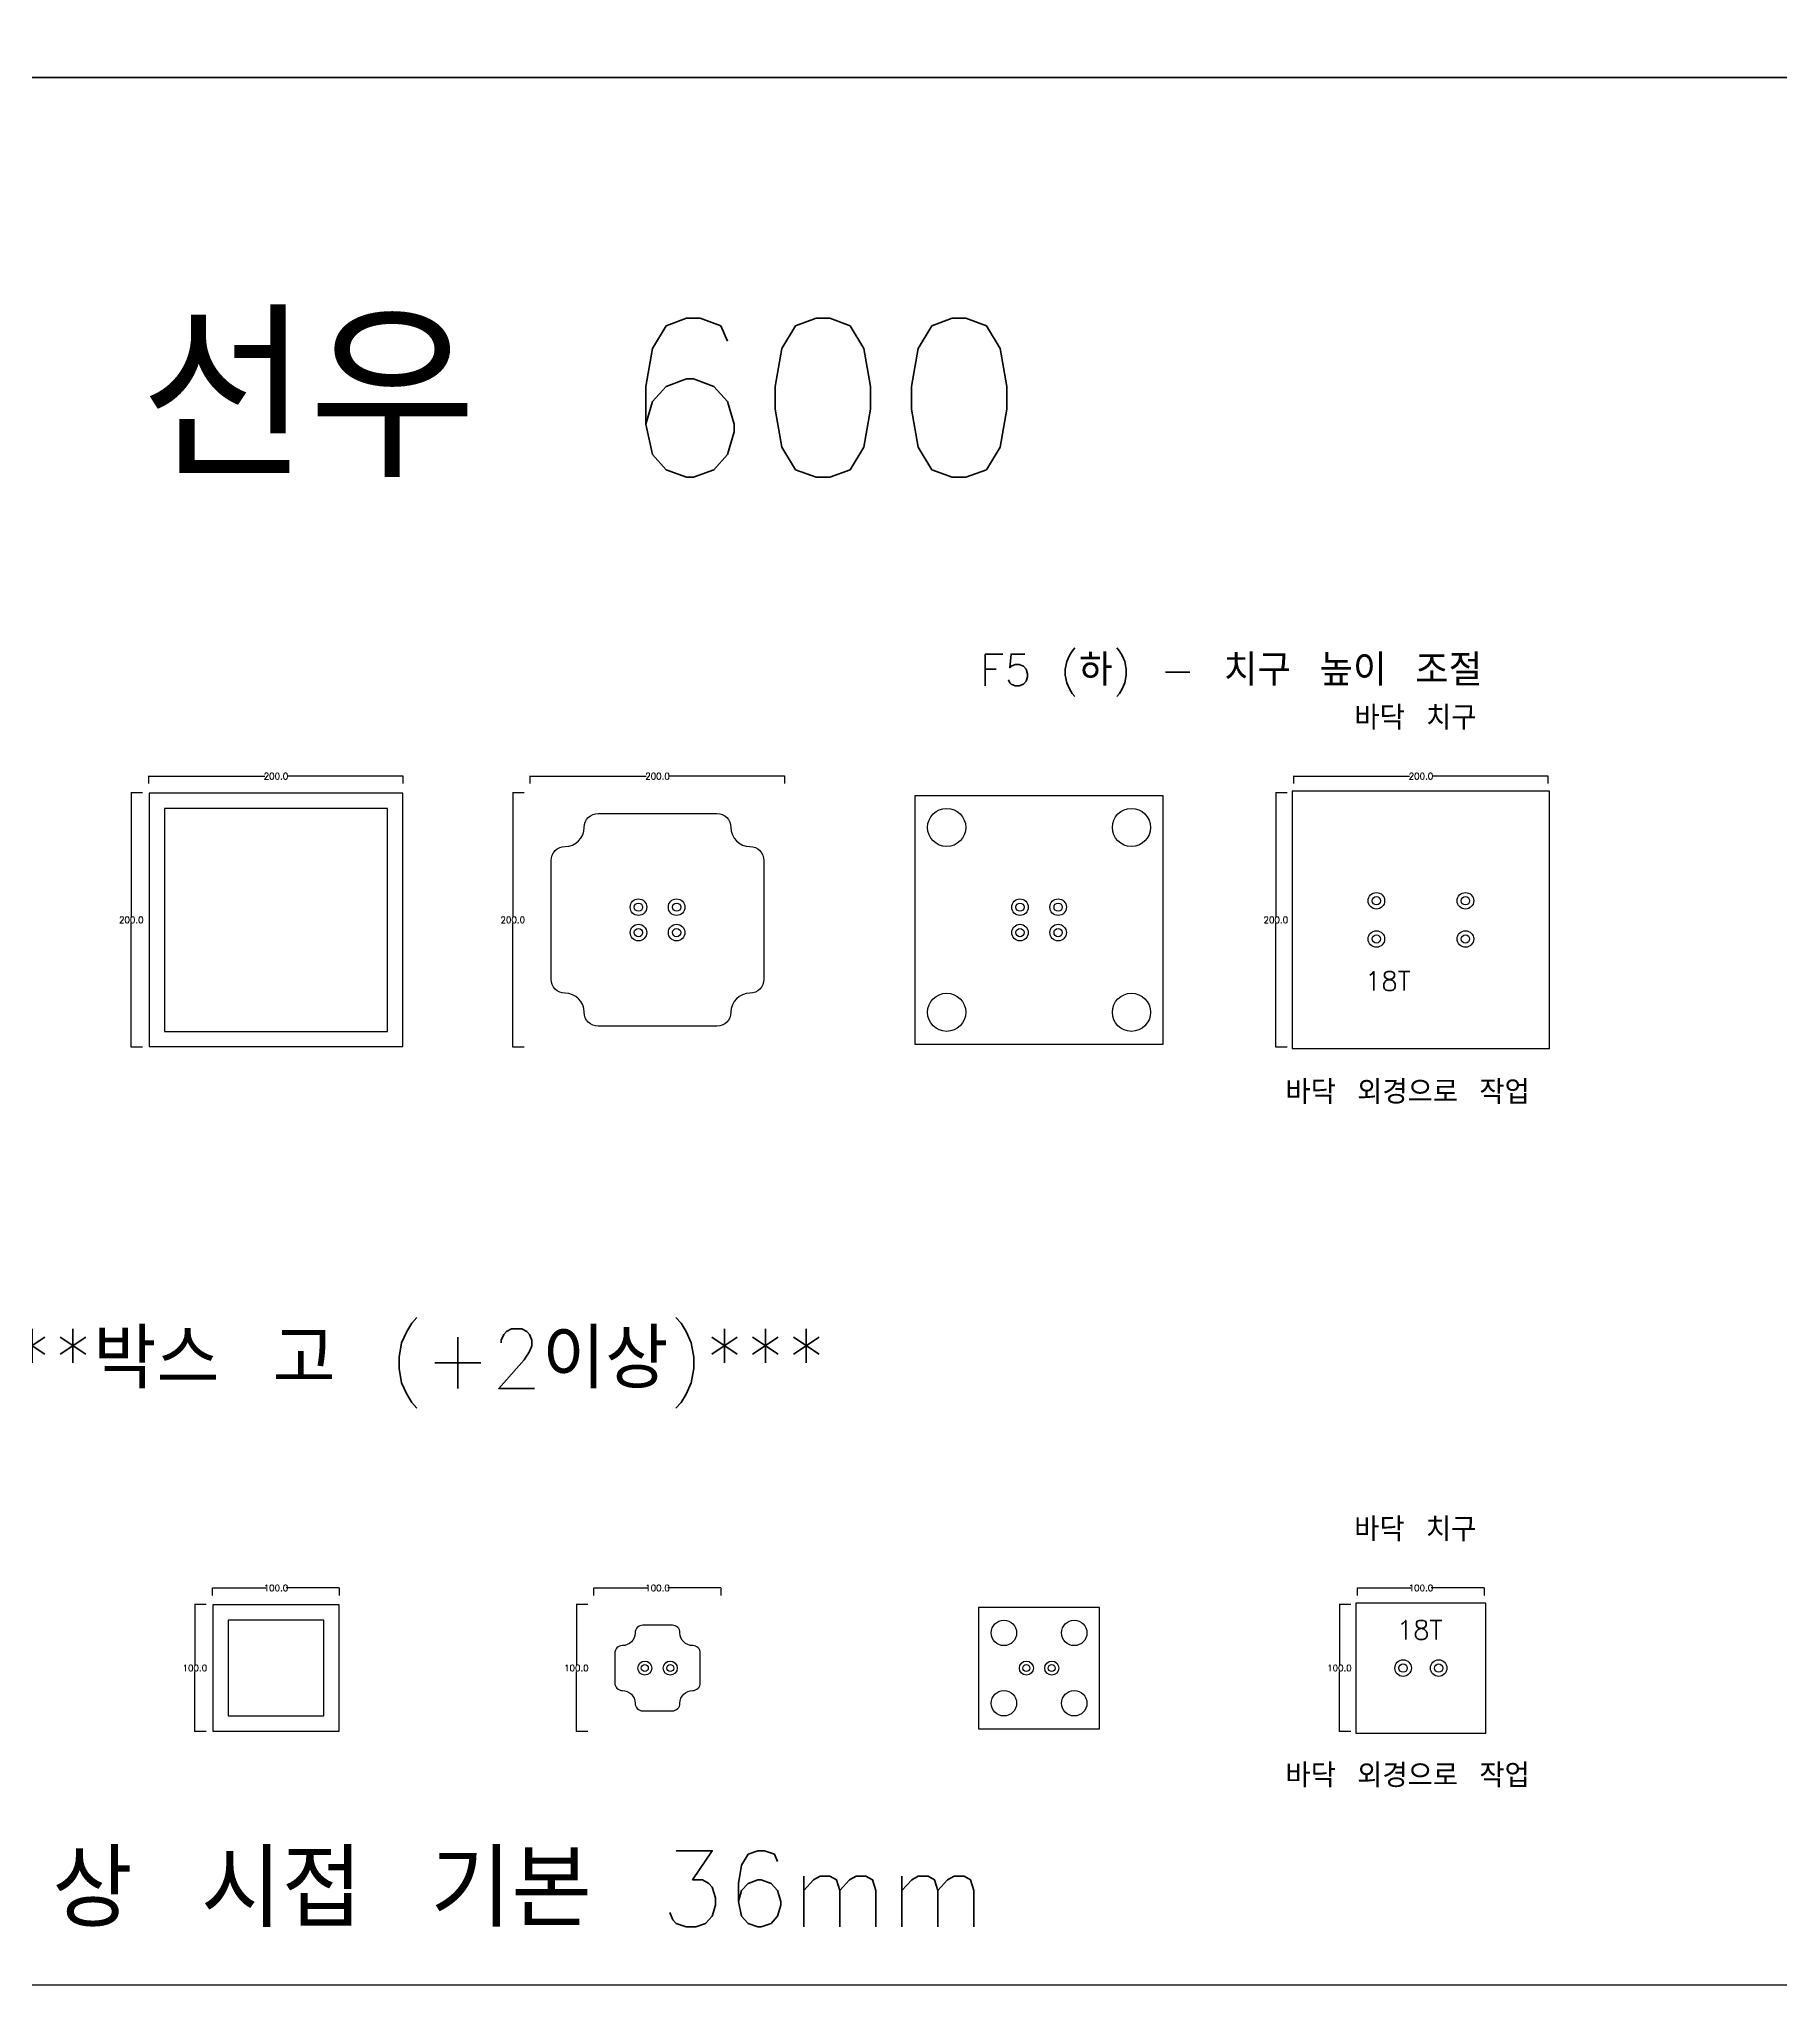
# Model space of a CAD drawing. Header units: millimetres. Extents: x 13291 to 28291, y 200 to 6643.
# Drawn here: x 17300 to 18669, y 200 to 1730 of the extents above; entities that cross this region are included whole.
import ezdxf

# ---------------------------------------------------------------- set-up
doc = ezdxf.new("R2010")
doc.units = ezdxf.units.MM
for name, color, linetype in [('TEXT', 3, 'Continuous'), ('볼트 구멍', 7, 'Continuous'), ('치구', 7, 'Continuous'), ('치수', 7, 'Continuous')]:
    doc.layers.add(name, color=color, linetype=linetype)
doc.styles.get("Standard").update_dxf_attribs({"font": 'txt.shx', "bigfont": 'whgtxt.shx'})
doc.dimstyles.get("Standard").update_dxf_attribs({"dimtxt": 7, "dimasz": 0.18, "dimexe": 0.18, "dimexo": 0.0625, "dimgap": 0.09, "dimtad": 0, "dimtih": 1, "dimtoh": 1, "dimdec": 1, "dimzin": 0, "dimdsep": 46, "dimtxsty": 'Standard', "dimcen": 0.09, "dimadec": 0, "dimazin": 0, "dimtfac": 1, "dimtdec": 1, "dimtofl": 0, "dimtmove": 0, "dimatfit": 3, "dimfxl": 0, "dimtolj": 1, "dimtzin": 0, "dimarcsym": 0})

# ---------------------------------------------------------------- blocks, each defined once
blk = doc.blocks.new('*D258')
at = {"layer": 'Defpoints', "color": 0, "linetype": 'Continuous'}
for p in [(18336.8, 506.1), (18436.8, 512), (18436.8, 506.1)]:
    blk.add_point(p, dxfattribs=at)
at = {"layer": '치수', "color": 0, "linetype": 'Continuous', "lineweight": -2}
for p, q in [((18336.8, 506.1), (18336.8, 512.1)), ((18336.9, 512), (18378.8, 512)), ((18436.6, 512), (18394.8, 512)), ((18436.8, 506.1), (18436.8, 512.1))]:
    blk.add_line(p, q, dxfattribs=at)
at = {"layer": '치수', "color": 0, "linetype": 'Continuous'}
for points in [[(18336.9, 512), (18336.9, 511.9), (18336.8, 512)], [(18436.6, 512), (18436.6, 511.9), (18436.8, 512)]]:
    blk.add_solid(points, dxfattribs=at)
at = {"layer": '치수', "color": 0, "linetype": 'Continuous', "insert": (18386.8, 512), "char_height": 5, "attachment_point": 5}
blk.add_mtext('\\A1;100.0', dxfattribs=at)
blk = doc.blocks.new('*D259')
at = {"layer": 'Defpoints', "color": 0, "linetype": 'Continuous'}
for p in [(17736.5, 506.1), (17836.5, 512), (17836.5, 506.1)]:
    blk.add_point(p, dxfattribs=at)
at = {"layer": '치수', "color": 0, "linetype": 'Continuous', "lineweight": -2}
for p, q in [((17736.5, 506.1), (17736.5, 512.1)), ((17736.7, 512), (17778.5, 512)), ((17836.3, 512), (17794.5, 512)), ((17836.5, 506.1), (17836.5, 512.1))]:
    blk.add_line(p, q, dxfattribs=at)
at = {"layer": '치수', "color": 0, "linetype": 'Continuous'}
for points in [[(17736.7, 512), (17736.7, 511.9), (17736.5, 512)], [(17836.3, 512), (17836.3, 511.9), (17836.5, 512)]]:
    blk.add_solid(points, dxfattribs=at)
at = {"layer": '치수', "color": 0, "linetype": 'Continuous', "insert": (17786.5, 512), "char_height": 5, "attachment_point": 5}
blk.add_mtext('\\A1;100.0', dxfattribs=at)
blk = doc.blocks.new('*D260')
at = {"layer": 'Defpoints', "color": 0, "linetype": 'Continuous'}
for p in [(17436.5, 506.1), (17536.5, 512), (17536.5, 506.1)]:
    blk.add_point(p, dxfattribs=at)
at = {"layer": '치수', "color": 0, "linetype": 'Continuous', "lineweight": -2}
for p, q in [((17436.5, 506.1), (17436.5, 512.1)), ((17436.7, 512), (17478.5, 512)), ((17536.3, 512), (17494.5, 512)), ((17536.5, 506.1), (17536.5, 512.1))]:
    blk.add_line(p, q, dxfattribs=at)
at = {"layer": '치수', "color": 0, "linetype": 'Continuous'}
for points in [[(17436.7, 512), (17436.7, 511.9), (17436.5, 512)], [(17536.3, 512), (17536.3, 511.9), (17536.5, 512)]]:
    blk.add_solid(points, dxfattribs=at)
at = {"layer": '치수', "color": 0, "linetype": 'Continuous', "insert": (17486.5, 512), "char_height": 5, "attachment_point": 5}
blk.add_mtext('\\A1;100.0', dxfattribs=at)
blk = doc.blocks.new('*D267')
at = {"layer": 'Defpoints', "color": 0, "linetype": 'Continuous'}
for p in [(17431.6, 499), (17422.7, 399), (17431.6, 399)]:
    blk.add_point(p, dxfattribs=at)
at = {"layer": '치수', "color": 0, "linetype": 'Continuous', "lineweight": -2}
for p, q in [((17431.6, 499), (17422.5, 499)), ((17422.7, 498.8), (17422.7, 451.6)), ((17422.7, 399.1), (17422.7, 446.4)), ((17431.6, 399), (17422.5, 399))]:
    blk.add_line(p, q, dxfattribs=at)
at = {"layer": '치수', "color": 0, "linetype": 'Continuous'}
for points in [[(17422.7, 498.8), (17422.8, 498.8), (17422.7, 499)], [(17422.7, 399.1), (17422.8, 399.1), (17422.7, 399)]]:
    blk.add_solid(points, dxfattribs=at)
at = {"layer": '치수', "color": 0, "linetype": 'Continuous', "insert": (17422.7, 449), "char_height": 5, "attachment_point": 5}
blk.add_mtext('\\A1;100.0', dxfattribs=at)
blk = doc.blocks.new('*D286')
at = {"layer": 'Defpoints', "color": 0, "linetype": 'Continuous'}
for p in [(17731.6, 499), (17722.7, 399), (17731.6, 399)]:
    blk.add_point(p, dxfattribs=at)
at = {"layer": '치수', "color": 0, "linetype": 'Continuous', "lineweight": -2}
for p, q in [((17731.6, 499), (17722.5, 499)), ((17722.7, 498.8), (17722.7, 451.6)), ((17722.7, 399.1), (17722.7, 446.4)), ((17731.6, 399), (17722.5, 399))]:
    blk.add_line(p, q, dxfattribs=at)
at = {"layer": '치수', "color": 0, "linetype": 'Continuous'}
for points in [[(17722.7, 498.8), (17722.8, 498.8), (17722.7, 499)], [(17722.7, 399.1), (17722.8, 399.1), (17722.7, 399)]]:
    blk.add_solid(points, dxfattribs=at)
at = {"layer": '치수', "color": 0, "linetype": 'Continuous', "insert": (17722.7, 449), "char_height": 5, "attachment_point": 5}
blk.add_mtext('\\A1;100.0', dxfattribs=at)
blk = doc.blocks.new('*D303')
at = {"layer": 'Defpoints', "color": 0, "linetype": 'Continuous'}
for p in [(18331.6, 499), (18322.7, 399), (18331.6, 399)]:
    blk.add_point(p, dxfattribs=at)
at = {"layer": '치수', "color": 0, "linetype": 'Continuous', "lineweight": -2}
for p, q in [((18331.6, 499), (18322.5, 499)), ((18322.7, 498.8), (18322.7, 451.6)), ((18322.7, 399.1), (18322.7, 446.4)), ((18331.6, 399), (18322.5, 399))]:
    blk.add_line(p, q, dxfattribs=at)
at = {"layer": '치수', "color": 0, "linetype": 'Continuous'}
for points in [[(18322.7, 498.8), (18322.8, 498.8), (18322.7, 499)], [(18322.7, 399.1), (18322.8, 399.1), (18322.7, 399)]]:
    blk.add_solid(points, dxfattribs=at)
at = {"layer": '치수', "color": 0, "linetype": 'Continuous', "insert": (18322.7, 449), "char_height": 5, "attachment_point": 5}
blk.add_mtext('\\A1;100.0', dxfattribs=at)
blk = doc.blocks.new('*D322')
at = {"layer": 'Defpoints', "color": 0, "linetype": 'Continuous'}
for p in [(17586.5, 1150.3), (17386.5, 1144.4), (17586.5, 1144.4)]:
    blk.add_point(p, dxfattribs=at)
at = {"layer": '치수', "color": 0, "linetype": 'Continuous', "lineweight": -2}
for p, q in [((17386.5, 1144.5), (17386.5, 1150.5)), ((17386.7, 1150.3), (17477.7, 1150.3)), ((17586.3, 1150.3), (17495.4, 1150.3)), ((17586.5, 1144.5), (17586.5, 1150.5))]:
    blk.add_line(p, q, dxfattribs=at)
at = {"layer": '치수', "color": 0, "linetype": 'Continuous'}
for points in [[(17386.7, 1150.3), (17386.7, 1150.3), (17386.5, 1150.3)], [(17586.3, 1150.3), (17586.3, 1150.3), (17586.5, 1150.3)]]:
    blk.add_solid(points, dxfattribs=at)
at = {"layer": '치수', "color": 0, "linetype": 'Continuous', "insert": (17486.5, 1150.3), "char_height": 5, "attachment_point": 5}
blk.add_mtext('\\A1;200.0', dxfattribs=at)
blk = doc.blocks.new('*D323')
at = {"layer": 'Defpoints', "color": 0, "linetype": 'Continuous'}
for p in [(17381.6, 1137.3), (17372.7, 937.3), (17381.6, 937.3)]:
    blk.add_point(p, dxfattribs=at)
at = {"layer": '치수', "color": 0, "linetype": 'Continuous', "lineweight": -2}
for p, q in [((17381.6, 1137.3), (17372.5, 1137.3)), ((17372.7, 1137.1), (17372.7, 1039.9)), ((17372.7, 937.5), (17372.7, 1034.7)), ((17381.6, 937.3), (17372.5, 937.3))]:
    blk.add_line(p, q, dxfattribs=at)
at = {"layer": '치수', "color": 0, "linetype": 'Continuous'}
for points in [[(17372.7, 1137.1), (17372.8, 1137.1), (17372.7, 1137.3)], [(17372.7, 937.5), (17372.8, 937.5), (17372.7, 937.3)]]:
    blk.add_solid(points, dxfattribs=at)
at = {"layer": '치수', "color": 0, "linetype": 'Continuous', "insert": (17372.7, 1037.3), "char_height": 5, "attachment_point": 5}
blk.add_mtext('\\A1;200.0', dxfattribs=at)
blk = doc.blocks.new('*D331')
at = {"layer": 'Defpoints', "color": 0, "linetype": 'Continuous'}
for p in [(17886.5, 1150.3), (17686.5, 1144.4), (17886.5, 1144.4)]:
    blk.add_point(p, dxfattribs=at)
at = {"layer": '치수', "color": 0, "linetype": 'Continuous', "lineweight": -2}
for p, q in [((17686.5, 1144.5), (17686.5, 1150.5)), ((17686.7, 1150.3), (17777.7, 1150.3)), ((17886.3, 1150.3), (17795.4, 1150.3)), ((17886.5, 1144.5), (17886.5, 1150.5))]:
    blk.add_line(p, q, dxfattribs=at)
at = {"layer": '치수', "color": 0, "linetype": 'Continuous'}
for points in [[(17686.7, 1150.3), (17686.7, 1150.3), (17686.5, 1150.3)], [(17886.3, 1150.3), (17886.3, 1150.3), (17886.5, 1150.3)]]:
    blk.add_solid(points, dxfattribs=at)
at = {"layer": '치수', "color": 0, "linetype": 'Continuous', "insert": (17786.5, 1150.3), "char_height": 5, "attachment_point": 5}
blk.add_mtext('\\A1;200.0', dxfattribs=at)
blk = doc.blocks.new('*D332')
at = {"layer": 'Defpoints', "color": 0, "linetype": 'Continuous'}
for p in [(17681.6, 1137.3), (17672.7, 937.3), (17681.6, 937.3)]:
    blk.add_point(p, dxfattribs=at)
at = {"layer": '치수', "color": 0, "linetype": 'Continuous', "lineweight": -2}
for p, q in [((17681.6, 1137.3), (17672.5, 1137.3)), ((17672.7, 1137.1), (17672.7, 1039.9)), ((17672.7, 937.5), (17672.7, 1034.7)), ((17681.6, 937.3), (17672.5, 937.3))]:
    blk.add_line(p, q, dxfattribs=at)
at = {"layer": '치수', "color": 0, "linetype": 'Continuous'}
for points in [[(17672.7, 1137.1), (17672.8, 1137.1), (17672.7, 1137.3)], [(17672.7, 937.5), (17672.8, 937.5), (17672.7, 937.3)]]:
    blk.add_solid(points, dxfattribs=at)
at = {"layer": '치수', "color": 0, "linetype": 'Continuous', "insert": (17672.7, 1037.3), "char_height": 5, "attachment_point": 5}
blk.add_mtext('\\A1;200.0', dxfattribs=at)
blk = doc.blocks.new('*D333')
at = {"layer": 'Defpoints', "color": 0, "linetype": 'Continuous'}
for p in [(18281.6, 1137.3), (18272.7, 937.3), (18281.6, 937.3)]:
    blk.add_point(p, dxfattribs=at)
at = {"layer": '치수', "color": 0, "linetype": 'Continuous', "lineweight": -2}
for p, q in [((18281.6, 1137.3), (18272.5, 1137.3)), ((18272.7, 1137.1), (18272.7, 1039.9)), ((18272.7, 937.5), (18272.7, 1034.7)), ((18281.6, 937.3), (18272.5, 937.3))]:
    blk.add_line(p, q, dxfattribs=at)
at = {"layer": '치수', "color": 0, "linetype": 'Continuous'}
for points in [[(18272.7, 1137.1), (18272.8, 1137.1), (18272.7, 1137.3)], [(18272.7, 937.5), (18272.8, 937.5), (18272.7, 937.3)]]:
    blk.add_solid(points, dxfattribs=at)
at = {"layer": '치수', "color": 0, "linetype": 'Continuous', "insert": (18272.7, 1037.3), "char_height": 5, "attachment_point": 5}
blk.add_mtext('\\A1;200.0', dxfattribs=at)
blk = doc.blocks.new('*D334')
at = {"layer": 'Defpoints', "color": 0, "linetype": 'Continuous'}
for p in [(18486.8, 1150.3), (18286.8, 1144.4), (18486.8, 1144.4)]:
    blk.add_point(p, dxfattribs=at)
at = {"layer": '치수', "color": 0, "linetype": 'Continuous', "lineweight": -2}
for p, q in [((18286.8, 1144.5), (18286.8, 1150.5)), ((18286.9, 1150.3), (18377.9, 1150.3)), ((18486.6, 1150.3), (18395.6, 1150.3)), ((18486.8, 1144.5), (18486.8, 1150.5))]:
    blk.add_line(p, q, dxfattribs=at)
at = {"layer": '치수', "color": 0, "linetype": 'Continuous'}
for points in [[(18286.9, 1150.3), (18286.9, 1150.3), (18286.8, 1150.3)], [(18486.6, 1150.3), (18486.6, 1150.3), (18486.8, 1150.3)]]:
    blk.add_solid(points, dxfattribs=at)
at = {"layer": '치수', "color": 0, "linetype": 'Continuous', "insert": (18386.8, 1150.3), "char_height": 5, "attachment_point": 5}
blk.add_mtext('\\A1;200.0', dxfattribs=at)

msp = doc.modelspace()

# ---------------------------------------------------------------- linework, layer by layer
at = {"layer": 'TEXT', "color": 6}
for points in [[(16291.441, 1699.699), (16291.441, 3199.699), (19291.441, 3199.699), (19291.441, 1699.699)], [(16291.441, 199.699), (16291.441, 1699.699), (19291.441, 1699.699), (19291.441, 199.699)]]:
    msp.add_lwpolyline(points, close=True, dxfattribs=at)
at = {"layer": '볼트 구멍', "color": 6}
for centre, radius in [((18351.767, 1052.291), 6.5), ((18421.767, 1052.291), 6.5), ((17771.517, 1047.291), 6.5), ((17801.517, 1047.291), 6.5), ((18071.517, 1047.291), 6.5), ((18101.517, 1047.291), 6.5), ((17771.517, 1027.291), 6.5), ((17801.517, 1027.291), 6.5), ((18071.517, 1027.291), 6.5), ((18101.517, 1027.291), 6.5), ((18351.767, 1022.291), 6.5), ((18421.767, 1022.291), 6.5), ((17776.517, 448.962), 5.5), ((17796.517, 448.962), 5.5), ((18076.517, 448.962), 5.5), ((18096.517, 448.962), 5.5), ((18372.767, 448.962), 6.5), ((18400.767, 448.962), 6.5)]:
    msp.add_circle(centre, radius, dxfattribs=at)
at = {"layer": '볼트 구멍', "color": 3}
for centre, radius in [((17771.517, 1047.291), 3.25), ((17801.517, 1047.291), 3.25), ((18071.517, 1047.291), 3.25), ((18101.517, 1047.291), 3.25), ((18351.767, 1052.291), 3.25), ((18421.767, 1052.291), 3.25), ((17771.517, 1027.291), 3.25), ((17801.517, 1027.291), 3.25), ((18071.517, 1027.291), 3.25), ((18101.517, 1027.291), 3.25), ((18351.767, 1022.291), 3.25), ((18421.767, 1022.291), 3.25), ((17776.517, 448.962), 2.75), ((17796.517, 448.962), 2.75), ((18076.517, 448.962), 2.75), ((18096.517, 448.962), 2.75), ((18372.767, 448.962), 3.25), ((18400.767, 448.962), 3.25)]:
    msp.add_circle(centre, radius, dxfattribs=at)
at = {"layer": '치구'}
for points in [[(17386.867, 1136.941), (17386.867, 937.641), (17586.167, 937.641), (17586.167, 1136.941)], [(17988.867, 1134.941), (17988.867, 939.641), (18184.167, 939.641), (18184.167, 1134.941)], [(18285.617, 1138.441), (18285.617, 936.141), (18487.917, 936.141), (18487.917, 1138.441)], [(17398.867, 1124.941), (17398.867, 949.641), (17574.167, 949.641), (17574.167, 1124.941)], [(17436.867, 498.612), (17436.867, 399.312), (17536.167, 399.312), (17536.167, 498.612)], [(18038.867, 496.612), (18038.867, 401.312), (18134.167, 401.312), (18134.167, 496.612)], [(18335.617, 500.112), (18335.617, 397.812), (18437.917, 397.812), (18437.917, 500.112)], [(17448.867, 486.612), (17448.867, 411.312), (17524.167, 411.312), (17524.167, 486.612)]]:
    msp.add_lwpolyline(points, close=True, dxfattribs=at)
for points in [[(17728.867, 1109.941, -0.41421356), (17739.867, 1120.941), (17833.167, 1120.941, -0.41421356), (17844.167, 1109.941, 0.41421356), (17859.167, 1094.941, -0.41421356), (17870.167, 1083.941), (17870.167, 990.641, -0.41421356), (17859.167, 979.641, 0.41421356), (17844.167, 964.641, -0.41421356), (17833.167, 953.641), (17739.867, 953.641, -0.41421356), (17728.867, 964.641, 0.41421356), (17713.867, 979.641, -0.41421356), (17702.867, 990.641), (17702.867, 1083.941, -0.41421356), (17713.867, 1094.941, 0.41421356)], [(17752.867, 460.612), (17752.867, 437.312, 0.41421356), (17758.867, 431.312, -0.41421356), (17768.867, 421.312, 0.41421356), (17774.867, 415.312), (17798.167, 415.312, 0.41421356), (17804.167, 421.312, -0.41421356), (17814.167, 431.312, 0.41421356), (17820.167, 437.312), (17820.167, 460.612, 0.41421356), (17814.167, 466.612, -0.41421356), (17804.167, 476.612, 0.41421356), (17798.167, 482.612), (17774.867, 482.612, 0.41421356), (17768.867, 476.612, -0.41421356), (17758.867, 466.612, 0.41421356)]]:
    msp.add_lwpolyline(points, format="xyb", close=True, dxfattribs=at)
for centre, radius in [((18013.867, 1109.941), 15), ((18159.167, 1109.941), 15), ((18013.867, 964.641), 15), ((18159.167, 964.641), 15), ((18058.867, 476.612), 10), ((18114.167, 476.612), 10), ((18058.867, 421.312), 10), ((18114.167, 421.312), 10)]:
    msp.add_circle(centre, radius, dxfattribs=at)

# ---------------------------------------------------------------- texts
at = {"layer": 'TEXT', "linetype": 'Continuous'}
for s, height, p in [('선우 600', 125, (17379.882, 1385.301)), ('F5 (하) - 치구 높이 조절', 25, (18039.887, 1221.317)), ('바닥 치구', 18.75, (18334.442, 1186.906)), ('바닥 치구', 18.75, (18334.292, 548.727))]:
    msp.add_text(s, height=height, dxfattribs=at).set_placement(p)
at = {"layer": 'TEXT', "color": 1}
for p in [(18342.78, 981.68), (18367.78, 471.444)]:
    msp.add_text('18T', height=15, dxfattribs=at).set_placement(p)
at = {"layer": 'TEXT', "color": 1, "linetype": 'Continuous'}
for s, height, p in [('바닥 외경으로 작업', 18.75, (18280.269, 892.571)), ('***박스 고 (+2이상)***', 46.875, (17246.496, 668.889)), ('바닥 외경으로 작업', 18.75, (18280.269, 355.114))]:
    msp.add_text(s, height=height, dxfattribs=at).set_placement(p)
at = {"layer": 'TEXT', "color": 3}
msp.add_text('상 시접 기본 36mm', height=60, dxfattribs=at).set_placement((17310.509, 245.381))

# ---------------------------------------------------------------- dimensions: what is measured, and where the dimension line sits
at = {"layer": '치수', "color": 4, "linetype": 'Continuous'}
for base, p1, p2, picture, middle in [((17586.517, 1150.282), (17386.517, 1144.398), (17586.517, 1144.398), '*D322', (17486.517, 1150.282)), ((17886.517, 1150.282), (17686.517, 1144.398), (17886.517, 1144.398), '*D331', (17786.517, 1150.282)), ((18486.767, 1150.282), (18286.767, 1144.398), (18486.767, 1144.398), '*D334', (18386.767, 1150.282)), ((17536.517, 511.953), (17436.517, 506.069), (17536.517, 506.069), '*D260', (17486.517, 511.953)), ((17836.517, 511.953), (17736.517, 506.069), (17836.517, 506.069), '*D259', (17786.517, 511.953)), ((18436.767, 511.953), (18336.767, 506.069), (18436.767, 506.069), '*D258', (18386.767, 511.953))]:
    dim = msp.add_linear_dim(base=base, p1=p1, p2=p2, dimstyle='Standard', override={"dimtxt": 5}, dxfattribs=at)
    dim.commit()
    dim.dimension.update_dxf_attribs({"geometry": picture, "text_midpoint": middle})
for base, p1, p2, picture, middle in [((17372.721, 937.291), (17381.626, 1137.291), (17381.626, 937.291), '*D323', (17372.721, 1037.291)), ((17672.721, 937.291), (17681.626, 1137.291), (17681.626, 937.291), '*D332', (17672.721, 1037.291)), ((18272.721, 937.291), (18281.626, 1137.291), (18281.626, 937.291), '*D333', (18272.721, 1037.291)), ((17422.721, 398.962), (17431.626, 498.962), (17431.626, 398.962), '*D267', (17422.721, 448.962)), ((17722.721, 398.962), (17731.626, 498.962), (17731.626, 398.962), '*D286', (17722.721, 448.962)), ((18322.721, 398.962), (18331.626, 498.962), (18331.626, 398.962), '*D303', (18322.721, 448.962))]:
    dim = msp.add_linear_dim(base=base, p1=p1, p2=p2, angle=90, dimstyle='Standard', override={"dimtxt": 5}, dxfattribs=at)
    dim.commit()
    dim.dimension.update_dxf_attribs({"geometry": picture, "text_midpoint": middle})

doc.saveas('drawing.dxf')
